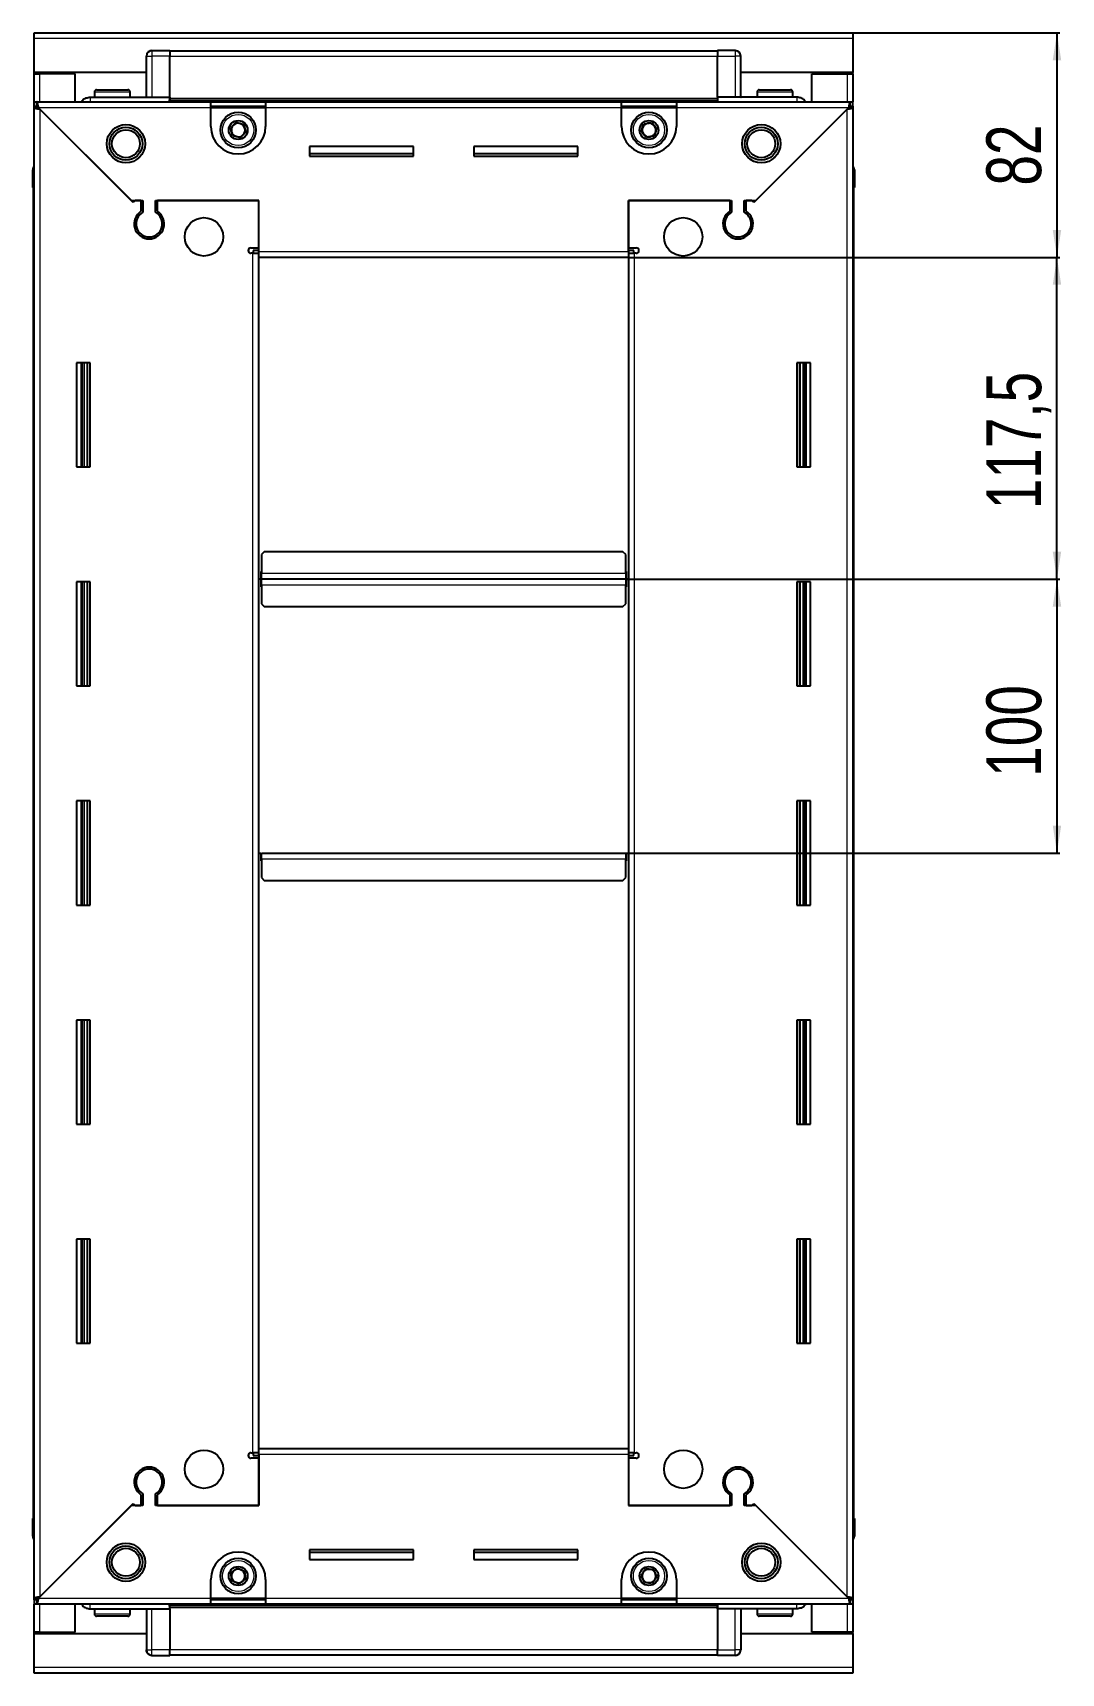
# Model space of a CAD drawing. Header units: millimetres. Extents: x 1014 to 3398, y -1121 to 1126.
# Drawn here: x 3022 to 3398, y 394 to 993 of the extents above; entities that cross this region are included whole.
import ezdxf

# ---------------------------------------------------------------- set-up
doc = ezdxf.new("R2010")
doc.units = ezdxf.units.MM
doc.layers.add('FORMAT', color=7, linetype='Continuous')
doc.styles.add('SLDTEXTSTYLE0', font='TXT', dxfattribs={"width": 0.75})
doc.dimstyles.new('SLDDIMSTYLE0', dxfattribs={"dimtxt": 20, "dimasz": 10, "dimexe": 0, "dimexo": 0.0625, "dimgap": 5, "dimtad": 2, "dimdec": 1, "dimrnd": 1e-09, "dimzin": 12, "dimdsep": 46, "dimtxsty": 'SLDTEXTSTYLE0', "dimsah": 1, "dimcen": 0.09, "dimadec": 0, "dimazin": 3, "dimtfac": 1, "dimtofl": 0, "dimtmove": 0, "dimatfit": 3, "dimfxl": 0, "dimfrac": 2, "dimtolj": 1, "dimtzin": 12, "dimarcsym": 0})

# ---------------------------------------------------------------- blocks, each defined once
blk = doc.blocks.new('_D_5')
at = {"layer": 'FORMAT'}
for p, q in [((3321.97, 993.07), (3397.46, 993.07)), ((3396.46, 993.07), (3396.46, 911.07)), ((3239.97, 911.07), (3397.46, 911.07))]:
    blk.add_line(p, q, dxfattribs=at)
for points in [[(3396.46, 993.07), (3394.92, 983.07), (3398, 983.07)], [(3396.46, 911.07), (3398, 921.07), (3394.92, 921.07)]]:
    blk.add_solid(points, dxfattribs=at)
at = {"layer": 'FORMAT', "insert": (3370.68, 937.29), "char_height": 20, "attachment_point": 1, "rotation": 90, "style": 'SLDTEXTSTYLE0'}
blk.add_mtext('82', dxfattribs=at)
blk = doc.blocks.new('_D_6')
at = {"layer": 'FORMAT'}
for p, q in [((3239.97, 911.07), (3397.46, 911.07)), ((3396.46, 793.57), (3396.46, 911.07)), ((3238.97, 793.57), (3397.46, 793.57))]:
    blk.add_line(p, q, dxfattribs=at)
for points in [[(3396.46, 911.07), (3394.92, 901.07), (3398, 901.07)], [(3396.46, 793.57), (3398, 803.57), (3394.92, 803.57)]]:
    blk.add_solid(points, dxfattribs=at)
at = {"layer": 'FORMAT', "insert": (3370.68, 819.07), "char_height": 20, "attachment_point": 1, "rotation": 90, "style": 'SLDTEXTSTYLE0'}
blk.add_mtext('117,5', dxfattribs=at)
blk = doc.blocks.new('_D_7')
at = {"layer": 'FORMAT'}
for p, q in [((3238.97, 793.57), (3397.46, 793.57)), ((3396.46, 793.57), (3396.46, 693.57)), ((3238.97, 693.57), (3397.46, 693.57))]:
    blk.add_line(p, q, dxfattribs=at)
for points in [[(3396.46, 793.57), (3394.92, 783.57), (3398, 783.57)], [(3396.46, 693.57), (3398, 703.57), (3394.92, 703.57)]]:
    blk.add_solid(points, dxfattribs=at)
at = {"layer": 'FORMAT', "insert": (3370.68, 721.4), "char_height": 20, "attachment_point": 1, "rotation": 90, "style": 'SLDTEXTSTYLE0'}
blk.add_mtext('100', dxfattribs=at)

msp = doc.modelspace()

# ---------------------------------------------------------------- linework, layer by layer
at = {"color": 7, "linetype": 'Continuous', "lineweight": 25}
for p, q in [((3022.96, 990.97), (3022.96, 993.07)), ((3022.96, 993.07), (3321.96, 993.07)), ((3022.96, 978.57), (3022.96, 990.97)), ((3321.96, 993.07), (3321.96, 990.97)), ((3321.96, 990.97), (3321.96, 978.57)), ((3063.96, 969.57), (3063.96, 984.57)), ((3064.64, 986.07), (3064.64, 986.07)), ((3065.96, 986.57), (3072.46, 986.57)), ((3065.96, 986.57), (3072.46, 986.57)), ((3072.46, 986.57), (3072.46, 986.57)), ((3072.46, 986.57), (3072.46, 986.57)), ((3072.46, 986.57), (3072.46, 984.57)), ((3272.46, 986.42), (3072.46, 986.42)), ((3072.46, 969.57), (3072.46, 984.57)), ((3272.46, 986.57), (3272.46, 986.57)), ((3278.96, 986.57), (3272.46, 986.57)), ((3278.96, 986.57), (3272.46, 986.57)), ((3272.46, 986.57), (3272.46, 984.57)), ((3272.46, 969.57), (3272.46, 984.57)), ((3280.96, 984.57), (3280.96, 984.57)), ((3280.96, 969.57), (3280.96, 984.57)), ((3063.96, 978.57), (3022.96, 978.57)), ((3022.96, 978.07), (3022.96, 978.57)), ((3022.96, 978.07), (3025.06, 978.07)), ((3022.96, 967.82), (3022.96, 978.07)), ((3024.46, 978.07), (3024.46, 978.57)), ((3037.96, 978.07), (3025.06, 978.07)), ((3037.96, 967.82), (3037.96, 978.07)), ((3321.96, 978.57), (3280.96, 978.57)), ((3306.96, 978.07), (3319.86, 978.07)), ((3306.96, 967.82), (3306.96, 978.07)), ((3319.86, 978.07), (3321.96, 978.07)), ((3320.46, 978.07), (3320.46, 978.57)), ((3321.96, 978.07), (3321.96, 978.57)), ((3321.96, 978.07), (3321.96, 967.82)), ((3044.96, 971.47), (3044.96, 969.57)), ((3045.76, 972.27), (3057.16, 972.27)), ((3057.96, 969.57), (3057.96, 971.47)), ((3286.96, 971.47), (3286.96, 969.57)), ((3287.76, 972.27), (3299.16, 972.27)), ((3299.96, 969.57), (3299.96, 971.47)), ((3022.96, 966.32), (3022.96, 967.82)), ((3022.96, 967.82), (3023.96, 967.82)), ((3022.96, 965.82), (3022.96, 966.32)), ((3022.96, 966.32), (3023.96, 966.32)), ((3022.96, 421.32), (3022.96, 965.82)), ((3024.46, 965.82), (3022.96, 965.82)), ((3023.96, 967.82), (3087.46, 967.82)), ((3023.96, 966.32), (3023.96, 967.82)), ((3024.56, 965.72), (3058.46, 931.82)), ((3059.16, 931.12), (3025.06, 965.22)), ((3043.46, 969.57), (3072.46, 969.57)), ((3072.38, 967.82), (3072.46, 969.54)), ((3072.46, 969.57), (3072.46, 969.07)), ((3072.46, 968.42), (3272.46, 968.42)), ((3087.46, 965.72), (3087.46, 967.82)), ((3087.46, 967.82), (3107.46, 967.82)), ((3087.46, 966.32), (3107.46, 966.32)), ((3087.46, 958.82), (3087.46, 965.72)), ((3107.46, 967.82), (3107.46, 965.72)), ((3107.46, 967.82), (3237.46, 967.82)), ((3107.46, 965.72), (3107.46, 958.82)), ((3237.46, 965.72), (3237.46, 967.82)), ((3237.46, 967.82), (3257.46, 967.82)), ((3237.46, 966.32), (3257.46, 966.32)), ((3237.46, 958.82), (3237.46, 965.72)), ((3257.46, 967.82), (3320.96, 967.82)), ((3257.46, 967.82), (3257.46, 965.72)), ((3257.46, 965.72), (3257.46, 958.82)), ((3272.46, 969.57), (3272.46, 969.07)), ((3301.46, 969.57), (3272.46, 969.57)), ((3272.46, 969.54), (3272.53, 967.82)), ((3319.86, 965.22), (3285.76, 931.12)), ((3286.46, 931.82), (3320.36, 965.72)), ((3320.46, 965.82), (3321.96, 965.82)), ((3320.96, 966.32), (3320.96, 967.82)), ((3320.96, 967.82), (3321.96, 967.82)), ((3320.96, 966.32), (3321.96, 966.32)), ((3321.96, 966.32), (3321.96, 967.82)), ((3321.96, 966.32), (3321.96, 965.82)), ((3321.96, 965.82), (3321.96, 421.32)), ((3161.46, 951.57), (3123.46, 951.57)), ((3123.46, 951.57), (3123.46, 948.07)), ((3161.46, 948.82), (3123.46, 948.82)), ((3123.46, 948.07), (3161.46, 948.07)), ((3161.46, 948.07), (3161.46, 951.57)), ((3221.46, 951.57), (3183.46, 951.57)), ((3183.46, 951.57), (3183.46, 948.07)), ((3221.46, 948.82), (3183.46, 948.82)), ((3183.46, 948.07), (3221.46, 948.07)), ((3221.46, 948.07), (3221.46, 951.57)), ((3022.46, 943.07), (3022.46, 936.57)), ((3022.46, 936.57), (3022.46, 943.07)), ((3321.96, 944.39), (3321.96, 944.39)), ((3322.46, 943.07), (3322.46, 936.57)), ((3322.46, 936.57), (3322.46, 943.07)), ((3022.46, 936.57), (3022.46, 936.57)), ((3022.96, 936.57), (3022.46, 936.57)), ((3022.61, 936.57), (3022.61, 450.57)), ((3321.96, 936.57), (3322.46, 936.57)), ((3322.31, 450.57), (3322.31, 936.57)), ((3322.46, 936.57), (3322.46, 936.57)), ((3322.46, 936.57), (3322.46, 936.57)), ((3058.46, 931.82), (3062.66, 931.82)), ((3059.86, 931.82), (3059.16, 931.12)), ((3061.96, 931.82), (3059.86, 931.82)), ((3061.96, 931.82), (3061.96, 927.93)), ((3062.66, 931.82), (3062.66, 927.53)), ((3067.26, 931.82), (3104.96, 931.82)), ((3067.26, 927.53), (3067.26, 931.82)), ((3067.96, 927.93), (3067.96, 931.82)), ((3104.96, 931.82), (3067.96, 931.82)), ((3104.96, 914.57), (3104.96, 931.82)), ((3104.96, 913.17), (3104.96, 931.82)), ((3239.96, 931.82), (3239.96, 914.57)), ((3276.96, 931.82), (3239.96, 931.82)), ((3239.96, 931.82), (3277.66, 931.82)), ((3239.96, 913.17), (3239.96, 931.82)), ((3276.96, 931.82), (3276.96, 927.93)), ((3277.66, 931.82), (3277.66, 927.53)), ((3282.26, 931.82), (3286.46, 931.82)), ((3282.26, 927.53), (3282.26, 931.82)), ((3285.06, 931.82), (3282.96, 931.82)), ((3282.96, 927.93), (3282.96, 931.82)), ((3285.76, 931.12), (3285.06, 931.82)), ((3062.96, 918.96), (3062.96, 918.2)), ((3281.96, 918.96), (3281.96, 918.2)), ((3102.11, 914.57), (3104.96, 914.57)), ((3102.86, 912.57), (3102.11, 912.57)), ((3102.86, 912.57), (3104.96, 912.57)), ((3104.96, 913.57), (3102.96, 913.57)), ((3102.96, 913.57), (3102.96, 912.57)), ((3104.96, 911.07), (3104.96, 913.17)), ((3104.96, 476.07), (3104.96, 911.07)), ((3239.96, 911.07), (3104.96, 911.07)), ((3239.96, 914.57), (3242.81, 914.57)), ((3241.96, 913.57), (3239.96, 913.57)), ((3239.96, 913.17), (3239.96, 911.07)), ((3239.96, 912.57), (3242.06, 912.57)), ((3239.96, 911.07), (3239.96, 476.07)), ((3241.96, 912.57), (3241.96, 913.57)), ((3242.81, 912.57), (3242.06, 912.57)), ((3043.46, 872.57), (3038.46, 872.57)), ((3038.46, 872.57), (3038.46, 834.57)), ((3040.61, 834.57), (3040.61, 872.57)), ((3042.4, 834.57), (3042.4, 872.57)), ((3042.44, 834.57), (3042.44, 872.57)), ((3043.46, 834.57), (3043.46, 872.57)), ((3301.46, 872.57), (3301.46, 834.57)), ((3306.46, 872.57), (3301.46, 872.57)), ((3302.48, 872.57), (3302.48, 834.57)), ((3302.52, 872.57), (3302.52, 834.57)), ((3304.31, 872.57), (3304.31, 834.57)), ((3306.46, 834.57), (3306.46, 872.57)), ((3038.46, 834.57), (3043.46, 834.57)), ((3301.46, 834.57), (3306.46, 834.57)), ((3106.96, 803.57), (3105.96, 802.57)), ((3237.96, 803.57), (3106.96, 803.57)), ((3238.96, 802.57), (3237.96, 803.57)), ((3105.96, 802.57), (3105.96, 795.67)), ((3238.96, 795.67), (3238.96, 802.57)), ((3043.46, 792.57), (3038.46, 792.57)), ((3038.46, 792.57), (3038.46, 754.57)), ((3040.61, 754.57), (3040.61, 792.57)), ((3042.4, 754.57), (3042.4, 792.57)), ((3042.44, 754.57), (3042.44, 792.57)), ((3043.46, 754.57), (3043.46, 792.57)), ((3105.71, 793.57), (3104.96, 793.57)), ((3105.96, 796.42), (3105.71, 796.42)), ((3105.71, 796.42), (3105.71, 793.57)), ((3105.71, 793.57), (3105.71, 790.72)), ((3105.71, 790.72), (3105.96, 790.72)), ((3105.96, 793.57), (3105.96, 795.67)), ((3105.96, 791.47), (3105.96, 793.57)), ((3238.96, 793.57), (3105.96, 793.57)), ((3105.96, 791.47), (3105.96, 784.57)), ((3239.21, 796.42), (3238.96, 796.42)), ((3238.96, 795.67), (3238.96, 793.57)), ((3238.96, 793.57), (3238.96, 791.47)), ((3238.96, 784.57), (3238.96, 791.47)), ((3238.96, 790.72), (3239.21, 790.72)), ((3239.21, 793.57), (3239.21, 796.42)), ((3239.21, 790.72), (3239.21, 793.57)), ((3239.96, 793.57), (3239.21, 793.57)), ((3301.46, 792.57), (3301.46, 754.57)), ((3306.46, 792.57), (3301.46, 792.57)), ((3302.48, 792.57), (3302.48, 754.57)), ((3302.52, 792.57), (3302.52, 754.57)), ((3304.31, 792.57), (3304.31, 754.57)), ((3306.46, 754.57), (3306.46, 792.57)), ((3105.96, 784.57), (3106.96, 783.57)), ((3106.96, 783.57), (3237.96, 783.57)), ((3237.96, 783.57), (3238.96, 784.57)), ((3038.46, 754.57), (3043.46, 754.57)), ((3301.46, 754.57), (3306.46, 754.57)), ((3043.46, 712.57), (3038.46, 712.57)), ((3038.46, 712.57), (3038.46, 674.57)), ((3040.61, 674.57), (3040.61, 712.57)), ((3042.4, 674.57), (3042.4, 712.57)), ((3042.44, 674.57), (3042.44, 712.57)), ((3043.46, 674.57), (3043.46, 712.57)), ((3301.46, 712.57), (3301.46, 674.57)), ((3306.46, 712.57), (3301.46, 712.57)), ((3302.48, 712.57), (3302.48, 674.57)), ((3302.52, 712.57), (3302.52, 674.57)), ((3304.31, 712.57), (3304.31, 674.57)), ((3306.46, 674.57), (3306.46, 712.57)), ((3104.96, 693.57), (3105.71, 693.57)), ((3105.71, 693.57), (3105.71, 690.72)), ((3105.71, 690.72), (3105.96, 690.72)), ((3105.96, 691.47), (3105.96, 693.57)), ((3105.96, 693.57), (3238.96, 693.57)), ((3105.96, 691.47), (3105.96, 684.57)), ((3238.96, 693.57), (3238.96, 691.47)), ((3238.96, 684.57), (3238.96, 691.47)), ((3238.96, 690.72), (3239.21, 690.72)), ((3239.21, 690.72), (3239.21, 693.57)), ((3239.21, 693.57), (3239.96, 693.57)), ((3105.96, 684.57), (3106.96, 683.57)), ((3106.96, 683.57), (3237.96, 683.57)), ((3237.96, 683.57), (3238.96, 684.57)), ((3038.46, 674.57), (3043.46, 674.57)), ((3301.46, 674.57), (3306.46, 674.57)), ((3043.46, 632.57), (3038.46, 632.57)), ((3038.46, 632.57), (3038.46, 594.57)), ((3040.61, 594.57), (3040.61, 632.57)), ((3042.4, 594.57), (3042.4, 632.57)), ((3042.44, 594.57), (3042.44, 632.57)), ((3043.46, 594.57), (3043.46, 632.57)), ((3301.46, 632.57), (3301.46, 594.57)), ((3306.46, 632.57), (3301.46, 632.57)), ((3302.48, 632.57), (3302.48, 594.57)), ((3302.52, 632.57), (3302.52, 594.57)), ((3304.31, 632.57), (3304.31, 594.57)), ((3306.46, 594.57), (3306.46, 632.57)), ((3038.46, 594.57), (3043.46, 594.57)), ((3301.46, 594.57), (3306.46, 594.57)), ((3043.46, 552.57), (3038.46, 552.57)), ((3038.46, 552.57), (3038.46, 514.57)), ((3040.61, 514.57), (3040.61, 552.57)), ((3042.4, 514.57), (3042.4, 552.57)), ((3042.44, 514.57), (3042.44, 552.57)), ((3043.46, 514.57), (3043.46, 552.57)), ((3301.46, 552.57), (3301.46, 514.57)), ((3306.46, 552.57), (3301.46, 552.57)), ((3302.48, 552.57), (3302.48, 514.57)), ((3302.52, 552.57), (3302.52, 514.57)), ((3304.31, 552.57), (3304.31, 514.57)), ((3306.46, 514.57), (3306.46, 552.57)), ((3038.46, 514.57), (3043.46, 514.57)), ((3301.46, 514.57), (3306.46, 514.57)), ((3102.11, 474.57), (3102.86, 474.57)), ((3104.96, 474.57), (3102.86, 474.57)), ((3102.96, 474.57), (3102.96, 473.57)), ((3102.96, 473.57), (3104.96, 473.57)), ((3104.96, 473.97), (3104.96, 476.07)), ((3104.96, 476.07), (3239.96, 476.07)), ((3104.96, 473.97), (3104.96, 455.32)), ((3239.96, 476.07), (3239.96, 473.97)), ((3242.06, 474.57), (3239.96, 474.57)), ((3239.96, 473.97), (3239.96, 455.32)), ((3239.96, 473.57), (3241.96, 473.57)), ((3241.96, 473.57), (3241.96, 474.57)), ((3242.06, 474.57), (3242.81, 474.57)), ((3062.96, 468.94), (3062.96, 468.18)), ((3104.96, 472.57), (3102.11, 472.57)), ((3104.96, 455.32), (3104.96, 472.57)), ((3239.96, 472.57), (3239.96, 455.32)), ((3242.81, 472.57), (3239.96, 472.57)), ((3281.96, 468.94), (3281.96, 468.18)), ((3058.46, 455.32), (3024.56, 421.42)), ((3025.06, 421.92), (3059.16, 456.02)), ((3062.66, 455.32), (3058.46, 455.32)), ((3059.16, 456.02), (3059.86, 455.32)), ((3059.86, 455.32), (3061.96, 455.32)), ((3061.96, 459.21), (3061.96, 455.32)), ((3062.66, 459.61), (3062.66, 455.32)), ((3067.26, 455.32), (3067.26, 459.61)), ((3104.96, 455.32), (3067.26, 455.32)), ((3067.96, 455.32), (3067.96, 459.21)), ((3067.96, 455.32), (3104.96, 455.32)), ((3239.96, 455.32), (3276.96, 455.32)), ((3277.66, 455.32), (3239.96, 455.32)), ((3276.96, 459.21), (3276.96, 455.32)), ((3277.66, 459.61), (3277.66, 455.32)), ((3282.26, 455.32), (3282.26, 459.61)), ((3286.46, 455.32), (3282.26, 455.32)), ((3282.96, 455.32), (3282.96, 459.21)), ((3282.96, 455.32), (3285.06, 455.32)), ((3285.06, 455.32), (3285.76, 456.02)), ((3285.76, 456.02), (3319.86, 421.92)), ((3320.36, 421.42), (3286.46, 455.32)), ((3022.46, 444.07), (3022.46, 450.57)), ((3022.46, 450.57), (3022.46, 450.57)), ((3022.46, 450.57), (3022.46, 450.57)), ((3022.46, 450.57), (3022.46, 444.07)), ((3022.96, 450.57), (3022.46, 450.57)), ((3321.96, 450.57), (3322.46, 450.57)), ((3322.46, 450.57), (3322.46, 450.57)), ((3322.46, 444.07), (3322.46, 450.57)), ((3322.46, 450.57), (3322.46, 444.07)), ((3022.96, 442.75), (3022.96, 442.75)), ((3161.46, 439.07), (3123.46, 439.07)), ((3123.46, 439.07), (3123.46, 435.57)), ((3123.46, 438.32), (3161.46, 438.32)), ((3161.46, 435.57), (3161.46, 439.07)), ((3221.46, 439.07), (3183.46, 439.07)), ((3183.46, 439.07), (3183.46, 435.57)), ((3183.46, 438.32), (3221.46, 438.32)), ((3221.46, 435.57), (3221.46, 439.07)), ((3123.46, 435.57), (3161.46, 435.57)), ((3183.46, 435.57), (3221.46, 435.57)), ((3087.46, 421.42), (3087.46, 428.32)), ((3107.46, 428.32), (3107.46, 421.42)), ((3237.46, 421.42), (3237.46, 428.32)), ((3257.46, 428.32), (3257.46, 421.42)), ((3022.96, 420.82), (3022.96, 421.32)), ((3024.46, 421.32), (3022.96, 421.32)), ((3022.96, 420.82), (3022.96, 419.32)), ((3023.96, 420.82), (3022.96, 420.82)), ((3022.96, 409.07), (3022.96, 419.32)), ((3023.96, 419.32), (3022.96, 419.32)), ((3023.96, 420.82), (3023.96, 419.32)), ((3087.46, 419.32), (3023.96, 419.32)), ((3037.96, 409.07), (3037.96, 419.32)), ((3072.46, 417.6), (3072.38, 419.32)), ((3087.46, 419.32), (3087.46, 421.42)), ((3107.46, 420.82), (3087.46, 420.82)), ((3107.46, 419.32), (3087.46, 419.32)), ((3107.46, 421.42), (3107.46, 419.32)), ((3237.46, 419.32), (3107.46, 419.32)), ((3237.46, 419.32), (3237.46, 421.42)), ((3257.46, 420.82), (3237.46, 420.82)), ((3257.46, 419.32), (3237.46, 419.32)), ((3257.46, 421.42), (3257.46, 419.32)), ((3320.96, 419.32), (3257.46, 419.32)), ((3272.53, 419.32), (3272.46, 417.6)), ((3306.96, 409.07), (3306.96, 419.32)), ((3320.46, 421.32), (3321.96, 421.32)), ((3320.96, 420.82), (3320.96, 419.32)), ((3321.96, 420.82), (3320.96, 420.82)), ((3321.96, 419.32), (3320.96, 419.32)), ((3321.96, 421.32), (3321.96, 420.82)), ((3321.96, 420.82), (3321.96, 419.32)), ((3321.96, 419.32), (3321.96, 409.07)), ((3043.46, 417.57), (3072.46, 417.57)), ((3044.96, 417.57), (3044.96, 415.67)), ((3049.53, 414.87), (3045.76, 414.87)), ((3057.16, 414.87), (3049.53, 414.87)), ((3057.96, 415.67), (3057.96, 417.57)), ((3063.96, 417.57), (3063.96, 402.57)), ((3272.46, 418.72), (3072.46, 418.72)), ((3072.46, 417.57), (3072.46, 418.07)), ((3072.46, 417.57), (3072.46, 402.57)), ((3272.46, 417.57), (3272.46, 418.07)), ((3301.46, 417.57), (3272.46, 417.57)), ((3272.46, 417.57), (3272.46, 402.57)), ((3280.96, 417.57), (3280.96, 402.57)), ((3286.96, 417.57), (3286.96, 415.67)), ((3294.75, 414.87), (3287.76, 414.87)), ((3299.16, 414.87), (3294.75, 414.87)), ((3299.96, 415.67), (3299.96, 417.57)), ((3025.06, 409.07), (3022.96, 409.07)), ((3022.96, 408.57), (3022.96, 409.07)), ((3022.96, 408.57), (3063.96, 408.57)), ((3022.96, 396.17), (3022.96, 408.57)), ((3024.46, 408.57), (3024.46, 409.07)), ((3025.06, 409.07), (3037.96, 409.07)), ((3280.96, 408.57), (3321.96, 408.57)), ((3319.86, 409.07), (3306.96, 409.07)), ((3321.96, 409.07), (3319.86, 409.07)), ((3320.46, 408.57), (3320.46, 409.07)), ((3321.96, 408.57), (3321.96, 409.07)), ((3321.96, 408.57), (3321.96, 396.17)), ((3063.96, 402.57), (3063.96, 402.57)), ((3072.46, 400.57), (3072.46, 402.57)), ((3272.46, 400.57), (3272.46, 402.57)), ((3022.96, 394.07), (3022.96, 396.17)), ((3065.96, 400.57), (3072.46, 400.57)), ((3065.96, 400.57), (3072.46, 400.57)), ((3072.46, 400.72), (3272.46, 400.72)), ((3072.46, 400.57), (3072.46, 400.57)), ((3278.96, 400.57), (3272.46, 400.57)), ((3272.46, 400.57), (3272.46, 400.57)), ((3272.46, 400.57), (3272.46, 400.57)), ((3278.96, 400.57), (3272.46, 400.57)), ((3280.28, 401.07), (3280.28, 401.07)), ((3321.96, 396.17), (3321.96, 394.07)), ((3321.96, 394.07), (3022.96, 394.07))]:
    msp.add_line(p, q, dxfattribs=at)
at = {"color": 8, "linetype": 'Continuous', "lineweight": 18}
for p, q in [((3321.96, 990.97), (3022.96, 990.97)), ((3063.96, 984.57), (3065.96, 984.57)), ((3065.96, 986.57), (3065.96, 984.57)), ((3065.96, 984.57), (3065.96, 969.57)), ((3072.46, 984.57), (3065.96, 984.57)), ((3272.46, 984.42), (3072.46, 984.42)), ((3272.46, 984.57), (3278.96, 984.57)), ((3278.96, 986.57), (3278.96, 984.57)), ((3280.96, 984.57), (3278.96, 984.57)), ((3278.96, 984.57), (3278.96, 969.57)), ((3025.06, 978.07), (3025.06, 978.57)), ((3025.06, 967.82), (3025.06, 978.07)), ((3319.86, 978.57), (3319.86, 978.07)), ((3319.86, 978.07), (3319.86, 967.82)), ((3044.96, 971.47), (3057.96, 971.47)), ((3286.96, 971.47), (3299.96, 971.47)), ((3087.46, 965.72), (3024.56, 965.72)), ((3025.06, 965.22), (3025.06, 421.92)), ((3272.46, 969.07), (3072.46, 969.07)), ((3272.46, 967.84), (3072.46, 967.84)), ((3087.46, 965.72), (3107.46, 965.72)), ((3237.46, 965.72), (3107.46, 965.72)), ((3237.46, 965.72), (3257.46, 965.72)), ((3320.36, 965.72), (3257.46, 965.72)), ((3319.86, 421.92), (3319.86, 965.22)), ((3022.96, 943.07), (3022.46, 943.07)), ((3321.96, 943.07), (3322.46, 943.07)), ((3102.86, 474.57), (3102.86, 912.57)), ((3104.96, 913.17), (3239.96, 913.17)), ((3242.06, 912.57), (3242.06, 474.57)), ((3039.96, 872.57), (3039.96, 834.57)), ((3041.2, 872.57), (3041.2, 834.57)), ((3303.72, 834.57), (3303.72, 872.57)), ((3304.96, 834.57), (3304.96, 872.57)), ((3039.96, 792.57), (3039.96, 754.57)), ((3041.2, 792.57), (3041.2, 754.57)), ((3238.96, 795.67), (3105.96, 795.67)), ((3105.96, 791.47), (3238.96, 791.47)), ((3303.72, 754.57), (3303.72, 792.57)), ((3304.96, 754.57), (3304.96, 792.57)), ((3039.96, 712.57), (3039.96, 674.57)), ((3041.2, 712.57), (3041.2, 674.57)), ((3303.72, 674.57), (3303.72, 712.57)), ((3304.96, 674.57), (3304.96, 712.57)), ((3105.96, 691.47), (3238.96, 691.47)), ((3039.96, 632.57), (3039.96, 594.57)), ((3041.2, 632.57), (3041.2, 594.57)), ((3303.72, 594.57), (3303.72, 632.57)), ((3304.96, 594.57), (3304.96, 632.57)), ((3039.96, 552.57), (3039.96, 514.57)), ((3041.2, 552.57), (3041.2, 514.57)), ((3303.72, 514.57), (3303.72, 552.57)), ((3304.96, 514.57), (3304.96, 552.57)), ((3239.96, 473.97), (3104.96, 473.97)), ((3022.96, 444.07), (3022.46, 444.07)), ((3321.96, 444.07), (3322.46, 444.07)), ((3024.56, 421.42), (3087.46, 421.42)), ((3025.06, 409.07), (3025.06, 419.32)), ((3072.46, 419.31), (3272.46, 419.31)), ((3107.46, 421.42), (3087.46, 421.42)), ((3107.46, 421.42), (3237.46, 421.42)), ((3257.46, 421.42), (3237.46, 421.42)), ((3257.46, 421.42), (3320.36, 421.42)), ((3319.86, 419.32), (3319.86, 409.07)), ((3049.26, 415.67), (3044.96, 415.67)), ((3057.96, 415.67), (3049.26, 415.67)), ((3065.96, 402.57), (3065.96, 417.57)), ((3072.46, 418.07), (3272.46, 418.07)), ((3278.96, 402.57), (3278.96, 417.57)), ((3294.93, 415.67), (3286.96, 415.67)), ((3299.96, 415.67), (3294.93, 415.67)), ((3025.06, 408.57), (3025.06, 409.07)), ((3319.86, 409.07), (3319.86, 408.57)), ((3063.96, 402.57), (3065.96, 402.57)), ((3065.96, 400.57), (3065.96, 402.57)), ((3072.46, 402.57), (3065.96, 402.57)), ((3072.46, 402.72), (3272.46, 402.72)), ((3272.46, 402.57), (3278.96, 402.57)), ((3280.96, 402.57), (3278.96, 402.57)), ((3278.96, 400.57), (3278.96, 402.57)), ((3321.96, 396.17), (3022.96, 396.17))]:
    msp.add_line(p, q, dxfattribs=at)
at = {"color": 7, "linetype": 'Continuous', "lineweight": 25, "flags": 128}
msp.add_lwpolyline([(3064.11, 401.82), (3064, 402.18), (3063.96, 402.57)], dxfattribs=at)
at = {"color": 7, "linetype": 'Continuous', "lineweight": 25}
for centre, radius in [((3056.46, 952.57), 7), ((3056.46, 952.57), 6.03), ((3097.46, 957.57), 6.5), ((3097.46, 957.57), 3.46), ((3247.46, 957.57), 6.5), ((3247.46, 957.57), 3.46), ((3288.46, 952.57), 7), ((3288.46, 952.57), 6.03), ((3056.46, 952.57), 5.1), ((3288.46, 952.57), 5.1), ((3084.96, 918.57), 7), ((3259.96, 918.57), 7), ((3084.96, 468.57), 7), ((3259.96, 468.57), 7), ((3056.46, 434.57), 7), ((3056.46, 434.57), 6.02), ((3056.46, 434.57), 5.1), ((3288.46, 434.57), 7), ((3288.46, 434.57), 6.03), ((3288.46, 434.57), 5.1), ((3097.46, 429.57), 6.5), ((3097.46, 429.57), 3.46), ((3247.46, 429.57), 6.5), ((3247.46, 429.57), 3.46)]:
    msp.add_circle(centre, radius, dxfattribs=at)
at = {"color": 8, "linetype": 'Continuous', "lineweight": 18}
for centre in [(3097.46, 957.57), (3247.46, 957.57), (3097.46, 429.57), (3247.46, 429.57)]:
    msp.add_circle(centre, 5.7, dxfattribs=at)
at = {"color": 7, "linetype": 'Continuous', "lineweight": 25}
for centre, radius, start, end in [((3065.96, 984.57), 2, 90, 180), ((3065.96, 984.57), 2, 90, 131.40962), ((3278.96, 984.57), 2, 0, 90), ((3278.96, 984.57), 2, 0, 90), ((3045.76, 971.47), 0.8, 90, 180), ((3057.16, 971.47), 0.8, 0, 90), ((3287.76, 971.47), 0.8, 90, 180), ((3299.16, 971.47), 0.8, 0, 90), ((3063.76, 969.77), 0.2, 270, 0), ((3281.16, 969.77), 0.2, 180, 270), ((3097.46, 958.82), 10, 180, 270), ((3097.46, 957.57), 2.5, 134.01559, 194.01559), ((3097.46, 957.57), 2.5, 74.01559, 134.01559), ((3097.46, 958.82), 10, 270, 0), ((3097.46, 957.57), 2.5, 14.01559, 74.01559), ((3247.46, 958.82), 10, 180, 270), ((3247.46, 957.57), 2.5, 160.11158, 220.11158), ((3247.46, 957.57), 2.5, 100.11158, 160.11158), ((3247.46, 957.57), 2.5, 40.11158, 100.11158), ((3247.46, 958.82), 10, 270, 0), ((3247.46, 957.57), 2.5, 340.11158, 40.11158), ((3097.46, 957.57), 2.5, 194.01559, 254.01559), ((3097.46, 957.57), 2.5, 254.01559, 314.01559), ((3097.46, 957.57), 2.5, 314.01559, 14.01559), ((3247.46, 957.57), 2.5, 220.11158, 280.11158), ((3247.46, 957.57), 2.5, 280.11158, 340.11158), ((3024.46, 943.07), 2, 138.57492, 180), ((3024.46, 943.07), 2, 138.59038, 180), ((3320.46, 943.07), 2, 0, 41.39416), ((3064.96, 923.32), 5.5, 123.05573, 56.94427), ((3064.96, 923.32), 4.8, 118.63099, 61.36901), ((3279.96, 923.32), 5.5, 123.05573, 56.94427), ((3279.96, 923.32), 4.8, 118.63099, 61.36901), ((3102.11, 913.57), 1, 90, 270), ((3242.81, 913.57), 1, 270, 90), ((3102.11, 473.57), 1, 90, 270), ((3242.81, 473.57), 1, 270, 90), ((3064.96, 463.82), 5.5, 303.05573, 236.94427), ((3064.96, 463.82), 4.8, 298.63099, 241.36901), ((3279.96, 463.82), 5.5, 303.05573, 236.94427), ((3279.96, 463.82), 4.8, 298.63099, 241.36901), ((3024.46, 444.07), 2, 180, 199.56674), ((3024.46, 444.07), 2, 180, 221.39416), ((3320.46, 444.07), 2, 318.57492, 360), ((3320.46, 444.07), 2, 318.59038, 0), ((3024.46, 444.07), 2, 213.78451, 221.40962), ((3097.46, 428.32), 10, 90, 180), ((3097.46, 428.32), 10, 0, 90), ((3247.46, 428.32), 10, 90, 180), ((3247.46, 428.32), 10, 0, 90), ((3097.46, 429.57), 2.5, 127.47401, 187.47401), ((3097.46, 429.57), 2.5, 67.47401, 127.47401), ((3097.46, 429.57), 2.5, 7.47401, 67.47401), ((3247.46, 429.57), 2.5, 87.04236, 147.04236), ((3247.46, 429.57), 2.5, 27.04236, 87.04236), ((3097.46, 429.57), 2.5, 187.47401, 247.47401), ((3097.46, 429.57), 2.5, 247.47401, 307.47401), ((3097.46, 429.57), 2.5, 307.47401, 7.47401), ((3247.46, 429.57), 2.5, 147.04236, 207.04236), ((3247.46, 429.57), 2.5, 207.04236, 267.04236), ((3247.46, 429.57), 2.5, 267.04236, 327.04236), ((3247.46, 429.57), 2.5, 327.04236, 27.04236), ((3045.76, 415.67), 0.8, 180, 270), ((3057.16, 415.67), 0.8, 270, 360), ((3063.76, 417.37), 0.2, 0, 90), ((3281.16, 417.37), 0.2, 90, 180), ((3287.76, 415.67), 0.8, 180, 270), ((3299.16, 415.67), 0.8, 270, 360), ((3065.96, 402.57), 2, 180, 270), ((3278.96, 402.57), 2, 270, 0), ((3278.96, 402.57), 2, 270, 311.40962)]:
    msp.add_arc(centre, radius, start, end, dxfattribs=at)
for points, knots in [([(3022.96, 965.82), (3022.99, 965.78), (3023.04, 965.69), (3023.43, 965.55), (3023.99, 965.42), (3024.57, 965.31), (3024.93, 965.24), (3025.06, 965.22)], [0, 0, 0, 0, 0.230255, 0.448522, 0.666786, 0.88505, 1, 1, 1, 1]), ([(3024.56, 965.72), (3024.51, 965.97), (3024.42, 966.47), (3024.29, 967.11), (3024.16, 967.57), (3024.05, 967.79), (3023.98, 967.81), (3023.96, 967.82)], [0, 0, 0, 0, 0.230255, 0.448522, 0.666786, 0.88505, 1, 1, 1, 1]), ([(3040.24, 967.82), (3040.36, 968.02), (3040.75, 968.67), (3041.91, 969.38), (3042.94, 969.51), (3043.46, 969.57)], [0, 0, 0, 0, 0.1822499, 0.5911249, 1, 1, 1, 1]), ([(3072.46, 969.57), (3072.46, 969.53), (3072.46, 969.46), (3072.46, 968.84), (3072.46, 968.26), (3072.46, 967.86), (3072.46, 967.82)], [0, 0, 0, 0, 0.32291, 0.645819, 0.968729, 1, 1, 1, 1]), ([(3272.46, 969.57), (3272.46, 969.53), (3272.46, 969.46), (3272.46, 968.84), (3272.46, 968.28), (3272.46, 967.91), (3272.46, 967.9)], [0, 0, 0, 0, 0.330266, 0.660532, 0.990799, 1, 1, 1, 1]), ([(3304.67, 967.82), (3304.55, 968.02), (3304.17, 968.67), (3303.01, 969.38), (3301.98, 969.51), (3301.46, 969.57)], [0, 0, 0, 0, 0.1822499, 0.5911249, 1, 1, 1, 1]), ([(3319.86, 965.22), (3320.11, 965.27), (3320.61, 965.36), (3321.25, 965.49), (3321.71, 965.62), (3321.93, 965.73), (3321.95, 965.8), (3321.96, 965.82)], [0, 0, 0, 0, 0.230255, 0.448522, 0.666786, 0.88505, 1, 1, 1, 1]), ([(3320.96, 967.82), (3320.91, 967.79), (3320.82, 967.74), (3320.69, 967.35), (3320.56, 966.79), (3320.45, 966.21), (3320.38, 965.85), (3320.36, 965.72)], [0, 0, 0, 0, 0.2302553, 0.4485219, 0.6667858, 0.8850496, 1, 1, 1, 1]), ([(3094.68, 958.37), (3095.06, 958.72), (3095.75, 959.39), (3096.44, 960.06), (3096.76, 960.37)], [0, 0, 0, 0, 0.534686, 1, 1, 1, 1]), ([(3096.76, 960.37), (3097.26, 960.23), (3098.18, 959.96), (3099.11, 959.7), (3099.54, 959.58)], [0, 0, 0, 0, 0.534686, 1, 1, 1, 1]), ([(3099.54, 959.58), (3099.57, 959.46), (3099.71, 958.87), (3099.95, 957.91), (3100.15, 957.11), (3100.23, 956.78)], [0, 0, 0, 0, 0.133125, 0.637099, 1, 1, 1, 1]), ([(3244.62, 957.06), (3244.66, 957.18), (3244.86, 957.74), (3245.2, 958.68), (3245.48, 959.45), (3245.6, 959.78)], [0, 0, 0, 0, 0.133125, 0.637099, 1, 1, 1, 1]), ([(3245.6, 959.78), (3246.11, 959.87), (3247.06, 960.04), (3248, 960.21), (3248.44, 960.29)], [0, 0, 0, 0, 0.534686, 1, 1, 1, 1]), ([(3248.44, 960.29), (3248.77, 959.89), (3249.4, 959.15), (3250.01, 958.42), (3250.3, 958.08)], [0, 0, 0, 0, 0.534686, 1, 1, 1, 1]), ([(3095.38, 955.57), (3095.3, 955.9), (3095.1, 956.7), (3094.86, 957.66), (3094.71, 958.24), (3094.68, 958.37)], [0, 0, 0, 0, 0.362901, 0.866875, 1, 1, 1, 1]), ([(3098.16, 954.77), (3097.66, 954.91), (3096.74, 955.18), (3095.81, 955.44), (3095.38, 955.57)], [0, 0, 0, 0, 0.5346859, 1, 1, 1, 1]), ([(3100.23, 956.78), (3099.86, 956.42), (3099.17, 955.75), (3098.48, 955.08), (3098.16, 954.77)], [0, 0, 0, 0, 0.534686, 1, 1, 1, 1]), ([(3246.48, 954.86), (3246.15, 955.25), (3245.52, 955.99), (3244.91, 956.72), (3244.62, 957.06)], [0, 0, 0, 0, 0.534686, 1, 1, 1, 1]), ([(3249.32, 955.36), (3248.81, 955.27), (3247.86, 955.1), (3246.92, 954.93), (3246.48, 954.86)], [0, 0, 0, 0, 0.534686, 1, 1, 1, 1]), ([(3250.3, 958.08), (3250.18, 957.75), (3249.9, 956.98), (3249.57, 956.04), (3249.36, 955.48), (3249.32, 955.36)], [0, 0, 0, 0, 0.362901, 0.866875, 1, 1, 1, 1]), ([(3094.79, 430.68), (3094.89, 430.75), (3095.37, 431.12), (3096.16, 431.72), (3096.81, 432.22), (3097.08, 432.43)], [0, 0, 0, 0, 0.133125, 0.637099, 1, 1, 1, 1]), ([(3097.08, 432.43), (3097.56, 432.24), (3098.45, 431.87), (3099.34, 431.5), (3099.75, 431.33)], [0, 0, 0, 0, 0.5346859, 1, 1, 1, 1]), ([(3099.75, 431.33), (3099.82, 430.82), (3099.94, 429.86), (3100.07, 428.91), (3100.13, 428.47)], [0, 0, 0, 0, 0.534686, 1, 1, 1, 1]), ([(3244.58, 429.72), (3244.86, 430.15), (3245.38, 430.96), (3245.9, 431.77), (3246.15, 432.14)], [0, 0, 0, 0, 0.534686, 1, 1, 1, 1]), ([(3246.15, 432.14), (3246.27, 432.14), (3246.87, 432.1), (3247.86, 432.05), (3248.69, 432.01), (3249.03, 431.99)], [0, 0, 0, 0, 0.133125, 0.637099, 1, 1, 1, 1]), ([(3249.03, 431.99), (3249.26, 431.53), (3249.7, 430.67), (3250.14, 429.82), (3250.34, 429.42)], [0, 0, 0, 0, 0.534686, 1, 1, 1, 1]), ([(3095.17, 427.81), (3095.1, 428.33), (3094.98, 429.28), (3094.85, 430.23), (3094.79, 430.68)], [0, 0, 0, 0, 0.534686, 1, 1, 1, 1]), ([(3097.84, 426.71), (3097.36, 426.91), (3096.47, 427.28), (3095.58, 427.64), (3095.17, 427.81)], [0, 0, 0, 0, 0.534686, 1, 1, 1, 1]), ([(3100.13, 428.47), (3099.85, 428.26), (3099.2, 427.75), (3098.41, 427.15), (3097.93, 426.78), (3097.84, 426.71)], [0, 0, 0, 0, 0.362901, 0.866875, 1, 1, 1, 1]), ([(3245.89, 427.15), (3245.65, 427.61), (3245.22, 428.47), (3244.78, 429.32), (3244.58, 429.72)], [0, 0, 0, 0, 0.534686, 1, 1, 1, 1]), ([(3248.77, 427), (3248.43, 427.02), (3247.61, 427.06), (3246.61, 427.11), (3246.01, 427.14), (3245.89, 427.15)], [0, 0, 0, 0, 0.362901, 0.866875, 1, 1, 1, 1]), ([(3250.34, 429.42), (3250.06, 428.99), (3249.54, 428.18), (3249.01, 427.37), (3248.77, 427)], [0, 0, 0, 0, 0.534686, 1, 1, 1, 1]), ([(3025.06, 421.92), (3024.81, 421.88), (3024.31, 421.79), (3023.67, 421.65), (3023.21, 421.52), (3022.99, 421.41), (3022.97, 421.34), (3022.96, 421.32)], [0, 0, 0, 0, 0.230255, 0.448522, 0.666786, 0.88505, 1, 1, 1, 1]), ([(3023.96, 419.32), (3024.01, 419.35), (3024.1, 419.4), (3024.23, 419.79), (3024.36, 420.35), (3024.47, 420.93), (3024.54, 421.3), (3024.56, 421.42)], [0, 0, 0, 0, 0.2302553, 0.4485219, 0.6667858, 0.8850496, 1, 1, 1, 1]), ([(3040.24, 419.32), (3040.36, 419.12), (3040.75, 418.47), (3041.91, 417.76), (3042.94, 417.63), (3043.46, 417.57)], [0, 0, 0, 0, 0.1822499, 0.5911249, 1, 1, 1, 1]), ([(3304.67, 419.32), (3304.55, 419.12), (3304.17, 418.47), (3303.01, 417.76), (3301.98, 417.63), (3301.46, 417.57)], [0, 0, 0, 0, 0.1822499, 0.5911249, 1, 1, 1, 1]), ([(3321.96, 421.32), (3321.93, 421.37), (3321.88, 421.46), (3321.49, 421.59), (3320.93, 421.72), (3320.35, 421.83), (3319.99, 421.9), (3319.86, 421.92)], [0, 0, 0, 0, 0.230255, 0.448522, 0.666786, 0.88505, 1, 1, 1, 1]), ([(3320.36, 421.42), (3320.41, 421.17), (3320.5, 420.67), (3320.63, 420.03), (3320.76, 419.57), (3320.87, 419.35), (3320.94, 419.33), (3320.96, 419.32)], [0, 0, 0, 0, 0.230255, 0.448522, 0.666786, 0.88505, 1, 1, 1, 1]), ([(3072.46, 417.57), (3072.46, 417.61), (3072.46, 417.68), (3072.46, 418.3), (3072.46, 418.86), (3072.46, 419.24), (3072.46, 419.25)], [0, 0, 0, 0, 0.330267, 0.660534, 0.990802, 1, 1, 1, 1]), ([(3272.46, 417.57), (3272.46, 417.61), (3272.46, 417.68), (3272.46, 418.3), (3272.46, 418.86), (3272.46, 419.24), (3272.46, 419.25)], [0, 0, 0, 0, 0.330267, 0.660534, 0.990802, 1, 1, 1, 1])]:
    msp.add_open_spline(points, degree=3, knots=knots, dxfattribs=at)
for points in [[(3024.56, 965.72), (3024.51, 965.8), (3024.41, 965.96), (3024.26, 966.16), (3024.11, 966.29), (3024.01, 966.31), (3023.96, 966.32)], [(3024.46, 965.82), (3024.47, 965.77), (3024.49, 965.67), (3024.63, 965.52), (3024.82, 965.37), (3024.98, 965.27), (3025.06, 965.22)], [(3319.86, 965.22), (3319.94, 965.27), (3320.1, 965.37), (3320.29, 965.52), (3320.43, 965.67), (3320.45, 965.77), (3320.46, 965.82)], [(3320.96, 966.32), (3320.91, 966.31), (3320.81, 966.29), (3320.66, 966.16), (3320.51, 965.96), (3320.41, 965.8), (3320.36, 965.72)], [(3023.96, 420.82), (3024.01, 420.83), (3024.11, 420.85), (3024.26, 420.99), (3024.41, 421.19), (3024.51, 421.34), (3024.56, 421.42)], [(3025.06, 421.92), (3024.98, 421.87), (3024.82, 421.77), (3024.63, 421.62), (3024.49, 421.47), (3024.47, 421.37), (3024.46, 421.32)], [(3320.46, 421.32), (3320.45, 421.37), (3320.43, 421.47), (3320.29, 421.62), (3320.1, 421.77), (3319.94, 421.87), (3319.86, 421.92)], [(3320.36, 421.42), (3320.41, 421.34), (3320.51, 421.19), (3320.66, 420.99), (3320.81, 420.85), (3320.91, 420.83), (3320.96, 420.82)]]:
    msp.add_open_spline(points, degree=3, dxfattribs=at)
at = {"color": 8, "linetype": 'Continuous', "lineweight": 18}
for points, knots in [([(3043.46, 969.57), (3043.46, 969.52), (3043.46, 969.45), (3043.46, 969.02), (3043.46, 968.56), (3043.46, 968.15), (3043.46, 967.88), (3043.46, 967.82)], [0, 0, 0, 0, 0.359753, 0.553414, 0.751185, 0.948956, 1, 1, 1, 1]), ([(3301.46, 969.57), (3301.46, 969.52), (3301.46, 969.45), (3301.46, 969.02), (3301.46, 968.56), (3301.46, 968.15), (3301.46, 967.88), (3301.46, 967.82)], [0, 0, 0, 0, 0.359753, 0.553414, 0.751185, 0.948956, 1, 1, 1, 1]), ([(3043.46, 417.57), (3043.46, 417.62), (3043.46, 417.69), (3043.46, 418.13), (3043.46, 418.58), (3043.46, 418.99), (3043.46, 419.27), (3043.46, 419.32)], [0, 0, 0, 0, 0.3597529, 0.5534142, 0.7511852, 0.9489563, 1, 1, 1, 1]), ([(3301.46, 417.57), (3301.46, 417.62), (3301.46, 417.69), (3301.46, 418.13), (3301.46, 418.58), (3301.46, 418.99), (3301.46, 419.27), (3301.46, 419.32)], [0, 0, 0, 0, 0.359753, 0.553414, 0.751185, 0.948956, 1, 1, 1, 1])]:
    msp.add_open_spline(points, degree=3, knots=knots, dxfattribs=at)

# ---------------------------------------------------------------- dimensions: what is measured, and where the dimension line sits
at = {"layer": 'FORMAT'}
for base, p1, p2, picture, middle in [((3396.46, 911.07), (3321.96, 993.07), (3239.96, 911.07), '_D_5', (3396.46, 952.07)), ((3396.46, 911.07), (3238.96, 793.57), (3239.96, 911.07), '_D_6', (3396.46, 852.32)), ((3396.46, 693.57), (3238.96, 793.57), (3238.96, 693.57), '_D_7', (3396.46, 743.57))]:
    dim = msp.add_linear_dim(base=base, p1=p1, p2=p2, angle=90, dimstyle='SLDDIMSTYLE0', dxfattribs=at)
    dim.commit()
    dim.dimension.update_dxf_attribs({"geometry": picture, "text_midpoint": middle, "dimtype": 160})

doc.saveas('drawing.dxf')
